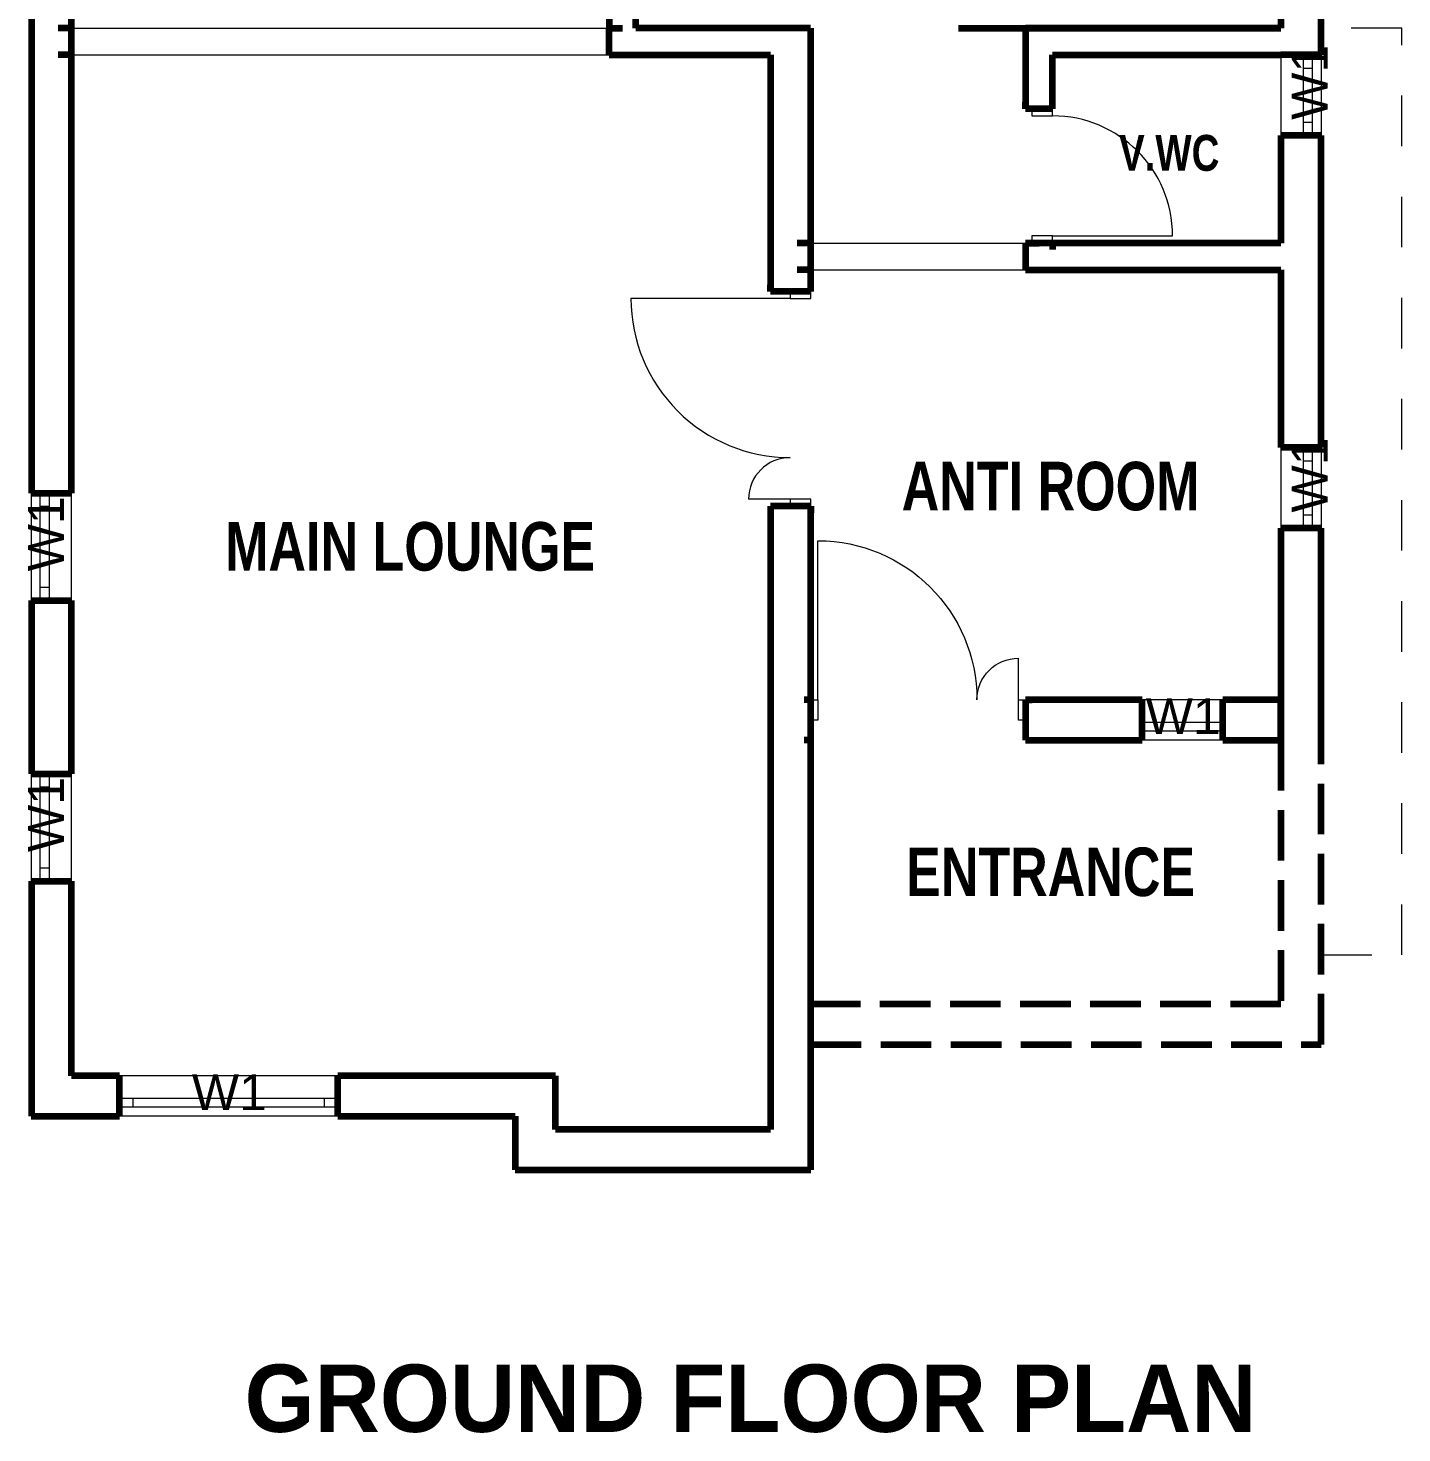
# Model space of a CAD drawing. Header units: millimetres. Extents: x 119896 to 184842, y -80649 to -62433.
# Drawn here: x 161916 to 169584, y -80649 to -72805 of the extents above; entities that cross this region are included whole.
import ezdxf
from ezdxf.enums import TextEntityAlignment as Align

# ---------------------------------------------------------------- set-up
doc = ezdxf.new("R2010")
doc.units = ezdxf.units.MM
doc.header["$MEASUREMENT"] = 0
doc.linetypes.add('Dashed', pattern=[564.444447, 282.222223, -282.222223])
doc.linetypes.add('Hidden Line', pattern=[391.222223, 282.222223, -109])
for name, color, linetype, lineweight in [('Annotation - Text_Pen_No__86_Pen_No__21', 7, 'Continuous', 35), ('ARCHICAD Doors_Pen_No__141', 7, 'Continuous', 120), ('ARCHICAD Window Markers_Pen_No__7', 7, 'Continuous', 35), ('ARCHICAD Windows_Pen_No__141', 7, 'Continuous', 120), ('Drawing & Figure_Pen_No__1', 7, 'Continuous', 13), ('Drawing & Figure_Pen_No__27', 7, 'Continuous', 100), ('Structural - Bearing_Pen_No__141', 7, 'Continuous', 120)]:
    doc.layers.add(name, color=color, linetype=linetype, lineweight=lineweight)
for name, color, linetype in [('ARCHICAD Doors', 7, 'Continuous'), ('ARCHICAD Window Markers', 7, 'Continuous'), ('ARCHICAD Windows', 7, 'Continuous'), ('Structural - Bearing', 7, 'Continuous')]:
    doc.layers.add(name, color=color, linetype=linetype)
for name, color, linetype, lineweight, true_color in [('ARCHICAD Doors_Pen_No__23', 7, 'Continuous', 20, 0xff6600), ('ARCHICAD Doors_Pen_No__3', 7, 'Continuous', 18, 0xff6600), ('ARCHICAD Windows_Pen_No__23', 7, 'Continuous', 20, 0xff6600), ('ARCHICAD Windows_Pen_No__3', 7, 'Continuous', 18, 0xff6600)]:
    doc.layers.add(name, color=color, linetype=linetype, lineweight=lineweight, true_color=true_color)
doc.styles.add('GENERATED_STYLE_1', font='arial.ttf')
doc.styles.add('GENERATED_STYLE_2', font='')
doc.styles.add('GENERATED_STYLE_3', font='')
doc.styles.get('GENERATED_STYLE_2').set_extended_font_data('Impact', bold=True)
doc.styles.get('GENERATED_STYLE_3').set_extended_font_data('Algerian', bold=True)

# ---------------------------------------------------------------- blocks, each defined once
blk = doc.blocks.new('Window 24')
at = {"layer": 'ARCHICAD Windows_Pen_No__141', "color": 7, "linetype": 'Continuous', "lineweight": 120}
for p, q in [((-450, 50), (-450, 0)), ((-450, 0), (-450, -50)), ((-450, 0), (-450, -50)), ((450, 50), (450, 0)), ((450, 0), (450, -50)), ((450, 0), (450, -50)), ((-450, -50), (-450, -175)), ((450, -50), (450, -175))]:
    blk.add_line(p, q, dxfattribs=at)
at = {"layer": 'ARCHICAD Windows_Pen_No__23', "color": 30, "linetype": 'Continuous', "lineweight": 20, "true_color": 0xff6600}
for p, q in [((-450, 0), (-375, 0)), ((-375, 0), (-375, -50)), ((375, -50), (375, 0)), ((375, 0), (450, 0)), ((-375, -50), (-450, -50)), ((450, -50), (375, -50))]:
    blk.add_line(p, q, dxfattribs=at)
at = {"layer": 'ARCHICAD Windows_Pen_No__3', "color": 30, "linetype": 'Continuous', "lineweight": 18, "true_color": 0xff6600}
for p, q in [((-450, 50), (450, 50)), ((-375, 0), (375, 0)), ((375, -50), (-375, -50)), ((-450, -175), (450, -175))]:
    blk.add_line(p, q, dxfattribs=at)
blk = doc.blocks.new('W Marker 22')
at = {"layer": 'ARCHICAD Window Markers_Pen_No__7', "color": 7, "lineweight": 35, "style": 'GENERATED_STYLE_1'}
blk.add_attdef('AC_MarkerText_1', text='', height=200, dxfattribs=at).set_placement((-205.7, -173.4), align=Align.BOTTOM_LEFT)
blk = doc.blocks.new('Window 24_2')
at = {"layer": 'ARCHICAD Windows_Pen_No__141', "color": 7, "linetype": 'Continuous', "lineweight": 120}
for p, q in [((-225, 50), (-225, 0)), ((-225, 0), (-225, -50)), ((-225, 0), (-225, -50)), ((225, 50), (225, 0)), ((225, 0), (225, -50)), ((225, 0), (225, -50)), ((-225, -50), (-225, -175)), ((225, -50), (225, -175))]:
    blk.add_line(p, q, dxfattribs=at)
at = {"layer": 'ARCHICAD Windows_Pen_No__23', "color": 30, "linetype": 'Continuous', "lineweight": 20, "true_color": 0xff6600}
for p, q in [((-225, 0), (-150, 0)), ((-150, 0), (-150, -50)), ((150, -50), (150, 0)), ((150, 0), (225, 0)), ((-150, -50), (-225, -50)), ((225, -50), (150, -50))]:
    blk.add_line(p, q, dxfattribs=at)
at = {"layer": 'ARCHICAD Windows_Pen_No__3', "color": 30, "linetype": 'Continuous', "lineweight": 18, "true_color": 0xff6600}
for p, q in [((-225, 50), (225, 50)), ((-150, 0), (150, 0)), ((150, -50), (-150, -50)), ((-225, -175), (225, -175))]:
    blk.add_line(p, q, dxfattribs=at)
blk = doc.blocks.new('Wall_1', base_point=(120345.7, -63130.4))
at = {"layer": 'Structural - Bearing_Pen_No__141', "color": 7, "linetype": 'Continuous', "lineweight": 120}
for p, q in [((120345.7, -65053.9), (120395.7, -65053.9)), ((120395.7, -65053.9), (120445.7, -65053.9)), ((120445.7, -65053.9), (120570.7, -65053.9)), ((120345.7, -65503.9), (120395.7, -65503.9)), ((120395.7, -65503.9), (120445.7, -65503.9)), ((120445.7, -65503.9), (120570.7, -65503.9)), ((120345.7, -66256.7), (120395.7, -66256.7)), ((120395.7, -66256.7), (120445.7, -66256.7)), ((120445.7, -66256.7), (120570.7, -66256.7)), ((120345.7, -66706.7), (120395.7, -66706.7)), ((120395.7, -66706.7), (120445.7, -66706.7)), ((120445.7, -66706.7), (120570.7, -66706.7)), ((120345.7, -68513), (120395.7, -68513)), ((120395.7, -68513), (120445.7, -68513)), ((120445.7, -68513), (120570.7, -68513)), ((120345.7, -69413), (120395.7, -69413)), ((120395.7, -69413), (120445.7, -69413)), ((120445.7, -69413), (120570.7, -69413)), ((120345.7, -71041), (120395.7, -71041)), ((120395.7, -71041), (120445.7, -71041)), ((120445.7, -71041), (120570.7, -71041)), ((120345.7, -71491), (120395.7, -71491)), ((120395.7, -71491), (120445.7, -71491)), ((120445.7, -71491), (120570.7, -71491))]:
    blk.add_line(p, q, dxfattribs=at)
at = {"layer": 'Structural - Bearing_Pen_No__141', "color": 7, "linetype": 'Continuous', "lineweight": 120, "flags": 128}
for points in [[(120345.7, -63130.4), (120345.7, -65053.9)], [(120570.7, -64355.4), (120570.7, -63355.4)], [(120570.7, -65053.9), (120570.7, -64505.4)], [(120345.7, -65503.9), (120345.7, -66256.7)], [(120570.7, -66256.7), (120570.7, -65503.9)], [(120345.7, -66706.7), (120345.7, -68513)], [(120570.7, -68005.4), (120570.7, -66706.7)], [(120570.7, -68513), (120570.7, -68155.4)], [(120345.7, -69413), (120345.7, -71041)], [(120570.7, -69655.4), (120570.7, -69413)], [(120570.7, -71041), (120570.7, -69805.4)], [(120345.7, -71491), (120345.7, -74199.6)], [(120570.7, -72805.4), (120570.7, -71491)], [(120570.7, -74199.6), (120570.7, -72955.4)]]:
    blk.add_lwpolyline(points, dxfattribs=at)
at = {"layer": 'ARCHICAD Window Markers', "color": 161, "lineweight": 25, "true_color": 0x40a5ff}
ref = blk.add_blockref('W Marker 22', (120570.7, -65278.9), dxfattribs=dict(at, rotation=269.9999090543183))
ref.add_attrib('AC_MarkerText_1', 'W1', dxfattribs={"layer": 'ARCHICAD Window Markers_Pen_No__7', "color": 7, "lineweight": 35, "height": 200, "rotation": 89.99991, "style": 'GENERATED_STYLE_1'}).set_placement((120587.7, -65416), align=Align.BOTTOM_LEFT)
ref = blk.add_blockref('W Marker 22', (120570.7, -66481.7), dxfattribs=dict(at, rotation=269.9999090543183))
ref.add_attrib('AC_MarkerText_1', 'W1', dxfattribs={"layer": 'ARCHICAD Window Markers_Pen_No__7', "color": 7, "lineweight": 35, "height": 200, "rotation": 89.99991, "style": 'GENERATED_STYLE_1'}).set_placement((120587.7, -66618.8), align=Align.BOTTOM_LEFT)
ref = blk.add_blockref('W Marker 22', (120570.7, -68963), dxfattribs=dict(at, rotation=269.9999090543183))
ref.add_attrib('AC_MarkerText_1', 'W1', dxfattribs={"layer": 'ARCHICAD Window Markers_Pen_No__7', "color": 7, "lineweight": 35, "height": 200, "rotation": 89.99991, "style": 'GENERATED_STYLE_1'}).set_placement((120587.7, -69100.1), align=Align.BOTTOM_LEFT)
ref = blk.add_blockref('W Marker 22', (120570.7, -71266), dxfattribs=dict(at, rotation=269.9999090543183))
ref.add_attrib('AC_MarkerText_1', 'W1', dxfattribs={"layer": 'ARCHICAD Window Markers_Pen_No__7', "color": 7, "lineweight": 35, "height": 200, "rotation": 89.99991, "style": 'GENERATED_STYLE_1'}).set_placement((120587.7, -71403.1), align=Align.BOTTOM_LEFT)
at = {"layer": 'ARCHICAD Windows', "color": 21, "linetype": 'Continuous', "lineweight": 18, "true_color": 0xff9955, "xscale": -0.9999999999999999, "zscale": 1000, "rotation": 89.99990905431827}
for name, p in [('Window 24_2', (120395.7, -65278.9)), ('Window 24_2', (120395.7, -66481.7)), ('Window 24', (120395.7, -68963))]:
    blk.add_blockref(name, p, dxfattribs=at)
at = {"layer": 'ARCHICAD Windows', "color": 21, "linetype": 'Continuous', "lineweight": 18, "true_color": 0xff9955, "zscale": 1000, "rotation": 89.99990905431827}
blk.add_blockref('Window 24_2', (120395.7, -71266), dxfattribs=at)
blk = doc.blocks.new('Wall_2', base_point=(123270.7, -79180.4))
at = {"layer": 'Structural - Bearing_Pen_No__141', "color": 7, "linetype": 'Continuous', "lineweight": 120, "flags": 128}
for points in [[(124470.7, -78955.4), (123270.7, -78955.4)], [(123045.7, -79180.4), (124695.7, -79180.4)]]:
    blk.add_lwpolyline(points, dxfattribs=at)
blk = doc.blocks.new('Double Door Asymmetric 24')
at = {"layer": 'ARCHICAD Doors_Pen_No__141', "color": 7, "linetype": 'Continuous', "lineweight": 120}
for p, q in [((-600, 110), (-637, 110)), ((-600, 110), (-637, 110)), ((-600, 0), (-600, 110)), ((-600, 0), (-600, 110)), ((600, 0), (600, 110)), ((600, 0), (600, 110)), ((600, 110), (637, 110)), ((600, 110), (637, 110)), ((-600, -115), (-600, 0)), ((-600, -115), (-600, 0)), ((600, -115), (600, 0)), ((600, -115), (600, 0)), ((-600, -115), (-637, -115)), ((-600, -115), (-637, -115)), ((600, -115), (637, -115)), ((600, -115), (637, -115))]:
    blk.add_line(p, q, dxfattribs=at)
at = {"layer": 'ARCHICAD Doors_Pen_No__23', "color": 30, "linetype": 'Continuous', "lineweight": 20, "true_color": 0xff6600}
for p, q in [((-560, 0), (-600, 0)), ((-600, 0), (-600, -115)), ((-560, -115), (-560, 0)), ((600, 0), (560, 0)), ((560, 0), (560, -115)), ((600, -115), (600, 0)), ((-600, -115), (-560, -115)), ((560, -115), (600, -115))]:
    blk.add_line(p, q, dxfattribs=at)
at = {"layer": 'ARCHICAD Doors_Pen_No__3', "color": 30, "linetype": 'Continuous', "lineweight": 18, "true_color": 0xff6600}
for p, q in [((560, 0), (560, 888)), ((-560, 0), (-560, 232))]:
    blk.add_line(p, q, dxfattribs=at)
for centre, radius, start, end in [((560, 0), 888, 90, 180), ((-560, 0), 232, 0, 90)]:
    blk.add_arc(centre, radius, start, end, dxfattribs=at)
blk = doc.blocks.new('Wall_3', base_point=(124695.7, -79180.4))
at = {"layer": 'Structural - Bearing_Pen_No__141', "color": 7, "linetype": 'Continuous', "lineweight": 120}
for p, q in [((124470.7, -74275.4), (124470.7, -74238.4)), ((124580.7, -74275.4), (124470.7, -74275.4)), ((124695.7, -74275.4), (124580.7, -74275.4)), ((124695.7, -74275.4), (124695.7, -74238.4)), ((124470.7, -75475.4), (124470.7, -75512.4)), ((124580.7, -75475.4), (124470.7, -75475.4)), ((124695.7, -75475.4), (124580.7, -75475.4)), ((124695.7, -75475.4), (124695.7, -75512.4))]:
    blk.add_line(p, q, dxfattribs=at)
at = {"layer": 'Structural - Bearing_Pen_No__141', "color": 7, "linetype": 'Continuous', "lineweight": 120, "flags": 128}
for points in [[(124695.7, -74005.4), (124695.7, -72805.4)], [(124470.7, -72955.4), (124470.7, -74275.4)], [(124695.7, -74275.4), (124695.7, -74155.4)], [(124470.7, -75475.4), (124470.7, -78955.4)], [(124695.7, -76555.4), (124695.7, -75475.4)], [(124695.7, -79180.4), (124695.7, -76780.4)]]:
    blk.add_lwpolyline(points, dxfattribs=at)
at = {"layer": 'ARCHICAD Doors', "color": 21, "linetype": 'Continuous', "lineweight": 18, "true_color": 0xff9955, "zscale": 1000, "rotation": 90.00023578510037}
blk.add_blockref('Double Door Asymmetric 24', (124580.7, -74875.4), dxfattribs=at)
blk = doc.blocks.new('Double Door Asymmetric 24_2')
at = {"layer": 'ARCHICAD Doors_Pen_No__141', "color": 7, "linetype": 'Continuous', "lineweight": 120}
for p, q in [((-600, 0), (-637, 0)), ((-600, 0), (-637, 0)), ((-600, 0), (-600, -115)), ((-600, 0), (-600, -115)), ((600, 0), (600, -115)), ((600, 0), (600, -115)), ((600, 0), (637, 0)), ((600, 0), (637, 0)), ((-600, -115), (-600, -225)), ((-600, -115), (-600, -225)), ((600, -115), (600, -225)), ((600, -115), (600, -225)), ((-600, -225), (-637, -225)), ((-600, -225), (-637, -225)), ((600, -225), (637, -225)), ((600, -225), (637, -225))]:
    blk.add_line(p, q, dxfattribs=at)
at = {"layer": 'ARCHICAD Doors_Pen_No__23', "color": 30, "linetype": 'Continuous', "lineweight": 20, "true_color": 0xff6600}
for p, q in [((-560, 0), (-600, 0)), ((-600, 0), (-600, -115)), ((-560, -115), (-560, 0)), ((600, 0), (560, 0)), ((560, 0), (560, -115)), ((600, -115), (600, 0)), ((-600, -115), (-560, -115)), ((560, -115), (600, -115))]:
    blk.add_line(p, q, dxfattribs=at)
at = {"layer": 'ARCHICAD Doors_Pen_No__3', "color": 30, "linetype": 'Continuous', "lineweight": 18, "true_color": 0xff6600}
for p, q in [((560, 0), (560, 888)), ((-560, 0), (-560, 232))]:
    blk.add_line(p, q, dxfattribs=at)
for centre, radius, start, end in [((560, 0), 888, 90, 180), ((-560, 0), 232, 0, 90)]:
    blk.add_arc(centre, radius, start, end, dxfattribs=at)
blk = doc.blocks.new('Wall_4', base_point=(127320.7, -76555.4))
at = {"layer": 'Structural - Bearing_Pen_No__141', "color": 7, "linetype": 'Continuous', "lineweight": 120}
for p, q in [((124695.7, -76555.4), (124658.7, -76555.4)), ((124695.7, -76555.4), (124695.7, -76670.4)), ((125895.7, -76555.4), (125932.7, -76555.4)), ((125895.7, -76555.4), (125895.7, -76670.4)), ((126546.8, -76680.4), (126546.8, -76555.4)), ((126996.8, -76680.4), (126996.8, -76555.4)), ((124695.7, -76670.4), (124695.7, -76780.4)), ((125895.7, -76670.4), (125895.7, -76780.4)), ((126546.8, -76730.4), (126546.8, -76680.4)), ((126996.8, -76730.4), (126996.8, -76680.4)), ((124695.7, -76780.4), (124658.7, -76780.4)), ((125895.7, -76780.4), (125932.7, -76780.4)), ((126546.8, -76780.4), (126546.8, -76730.4)), ((126996.8, -76780.4), (126996.8, -76730.4))]:
    blk.add_line(p, q, dxfattribs=at)
at = {"layer": 'Structural - Bearing_Pen_No__141', "color": 7, "linetype": 'Continuous', "lineweight": 120, "flags": 128}
for points in [[(126546.8, -76555.4), (125895.7, -76555.4)], [(127320.7, -76555.4), (126996.8, -76555.4)], [(127320.7, -76780.4), (127320.7, -76555.4)], [(125895.7, -76780.4), (126546.8, -76780.4)], [(126996.8, -76780.4), (127320.7, -76780.4)]]:
    blk.add_lwpolyline(points, dxfattribs=at)
at = {"layer": 'ARCHICAD Doors', "color": 21, "linetype": 'Continuous', "lineweight": 18, "true_color": 0xff9955, "xscale": -1, "zscale": 1000}
blk.add_blockref('Double Door Asymmetric 24_2', (125295.7, -76555.4), dxfattribs=at)
at = {"layer": 'ARCHICAD Window Markers', "color": 161, "lineweight": 25, "true_color": 0x40a5ff}
ref = blk.add_blockref('W Marker 22', (126771.8, -76780.4), dxfattribs=dict(at, rotation=180))
ref.add_attrib('AC_MarkerText_1', 'W1', dxfattribs={"layer": 'ARCHICAD Window Markers_Pen_No__7', "color": 7, "lineweight": 35, "height": 200, "rotation": 360, "style": 'GENERATED_STYLE_1'}).set_placement((126566.1, -76807), align=Align.BOTTOM_LEFT)
at = {"layer": 'ARCHICAD Windows', "color": 21, "linetype": 'Continuous', "lineweight": 18, "true_color": 0xff9955, "zscale": 1000, "rotation": 180}
blk.add_blockref('Window 24_2', (126771.8, -76730.4), dxfattribs=at)
blk = doc.blocks.new('Wall_5', base_point=(127545.7, -76780.4))
at = {"layer": 'Structural - Bearing_Pen_No__141', "color": 7, "linetype": 'Continuous', "lineweight": 120}
for p, q in [((127445.7, -64294.2), (127320.7, -64294.2)), ((127495.7, -64294.2), (127445.7, -64294.2)), ((127545.7, -64294.2), (127495.7, -64294.2)), ((127445.7, -64744.2), (127320.7, -64744.2)), ((127495.7, -64744.2), (127445.7, -64744.2)), ((127545.7, -64744.2), (127495.7, -64744.2)), ((127445.7, -65149.6), (127320.7, -65149.6)), ((127495.7, -65149.6), (127445.7, -65149.6)), ((127545.7, -65149.6), (127495.7, -65149.6)), ((127445.7, -65599.6), (127320.7, -65599.6)), ((127495.7, -65599.6), (127445.7, -65599.6)), ((127545.7, -65599.6), (127495.7, -65599.6)), ((127445.7, -67156.5), (127320.7, -67156.5)), ((127495.7, -67156.5), (127445.7, -67156.5)), ((127545.7, -67156.5), (127495.7, -67156.5)), ((127445.7, -67606.5), (127320.7, -67606.5)), ((127495.7, -67606.5), (127445.7, -67606.5)), ((127545.7, -67606.5), (127495.7, -67606.5)), ((127445.7, -68669.9), (127320.7, -68669.9)), ((127495.7, -68669.9), (127445.7, -68669.9)), ((127545.7, -68669.9), (127495.7, -68669.9)), ((127445.7, -69119.9), (127320.7, -69119.9)), ((127495.7, -69119.9), (127445.7, -69119.9)), ((127545.7, -69119.9), (127495.7, -69119.9)), ((127445.7, -70928.2), (127320.7, -70928.2)), ((127495.7, -70928.2), (127445.7, -70928.2)), ((127545.7, -70928.2), (127495.7, -70928.2)), ((127445.7, -71828.2), (127320.7, -71828.2)), ((127495.7, -71828.2), (127445.7, -71828.2)), ((127545.7, -71828.2), (127495.7, -71828.2)), ((127445.7, -72955.4), (127320.7, -72955.4)), ((127495.7, -72955.4), (127445.7, -72955.4)), ((127545.7, -72955.4), (127495.7, -72955.4)), ((127445.7, -73405.4), (127320.7, -73405.4)), ((127495.7, -73405.4), (127445.7, -73405.4)), ((127545.7, -73405.4), (127495.7, -73405.4)), ((127445.7, -75148), (127320.7, -75148)), ((127495.7, -75148), (127445.7, -75148)), ((127545.7, -75148), (127495.7, -75148)), ((127445.7, -75598), (127320.7, -75598)), ((127495.7, -75598), (127445.7, -75598)), ((127545.7, -75598), (127495.7, -75598))]:
    blk.add_line(p, q, dxfattribs=at)
at = {"layer": 'Structural - Bearing_Pen_No__141', "color": 7, "linetype": 'Continuous', "lineweight": 120, "flags": 128}
for points in [[(127545.7, -64294.2), (127545.7, -63130.4)], [(127320.7, -63355.4), (127320.7, -64294.2)], [(127320.7, -64744.2), (127320.7, -65149.6)], [(127545.7, -65149.6), (127545.7, -64744.2)], [(127320.7, -65599.6), (127320.7, -66355.4)], [(127545.7, -67156.5), (127545.7, -65599.6)], [(127320.7, -66505.4), (127320.7, -67156.5)], [(127320.7, -67606.5), (127320.7, -68005.4)], [(127545.7, -68669.9), (127545.7, -67606.5)], [(127320.7, -68155.4), (127320.7, -68669.9)], [(127320.7, -69119.9), (127320.7, -69655.4)], [(127545.7, -70928.2), (127545.7, -69119.9)], [(127320.7, -69805.4), (127320.7, -70928.2)], [(127320.7, -71828.2), (127320.7, -72805.4)], [(127545.7, -72955.4), (127545.7, -71828.2)], [(127320.7, -73405.4), (127320.7, -74005.4)], [(127545.7, -75148), (127545.7, -73405.4)], [(127320.7, -74155.4), (127320.7, -75148)], [(127320.7, -75598), (127320.7, -76780.4)], [(127545.7, -76780.4), (127545.7, -75598)]]:
    blk.add_lwpolyline(points, dxfattribs=at)
at = {"layer": 'ARCHICAD Window Markers', "color": 161, "lineweight": 25, "true_color": 0x40a5ff}
ref = blk.add_blockref('W Marker 22', (127320.7, -64519.2), dxfattribs=dict(at, rotation=90))
ref.add_attrib('AC_MarkerText_1', 'W1', dxfattribs={"layer": 'ARCHICAD Window Markers_Pen_No__7', "color": 7, "lineweight": 35, "height": 200, "rotation": 90, "style": 'GENERATED_STYLE_1'}).set_placement((127640.8, -64656.3), align=Align.BOTTOM_LEFT)
ref = blk.add_blockref('W Marker 22', (127320.7, -65374.6), dxfattribs=dict(at, rotation=90))
ref.add_attrib('AC_MarkerText_1', 'W1', dxfattribs={"layer": 'ARCHICAD Window Markers_Pen_No__7', "color": 7, "lineweight": 35, "height": 200, "rotation": 90, "style": 'GENERATED_STYLE_1'}).set_placement((127640.8, -65511.7), align=Align.BOTTOM_LEFT)
ref = blk.add_blockref('W Marker 22', (127320.7, -67381.5), dxfattribs=dict(at, rotation=90))
ref.add_attrib('AC_MarkerText_1', 'W1', dxfattribs={"layer": 'ARCHICAD Window Markers_Pen_No__7', "color": 7, "lineweight": 35, "height": 200, "rotation": 90, "style": 'GENERATED_STYLE_1'}).set_placement((127640.8, -67518.6), align=Align.BOTTOM_LEFT)
ref = blk.add_blockref('W Marker 22', (127320.7, -68894.9), dxfattribs=dict(at, rotation=90))
ref.add_attrib('AC_MarkerText_1', 'W1', dxfattribs={"layer": 'ARCHICAD Window Markers_Pen_No__7', "color": 7, "lineweight": 35, "height": 200, "rotation": 90, "style": 'GENERATED_STYLE_1'}).set_placement((127640.8, -69032), align=Align.BOTTOM_LEFT)
ref = blk.add_blockref('W Marker 22', (127320.7, -71378.2), dxfattribs=dict(at, rotation=90))
ref.add_attrib('AC_MarkerText_1', 'W1', dxfattribs={"layer": 'ARCHICAD Window Markers_Pen_No__7', "color": 7, "lineweight": 35, "height": 200, "rotation": 90, "style": 'GENERATED_STYLE_1'}).set_placement((127640.8, -71515.4), align=Align.BOTTOM_LEFT)
ref = blk.add_blockref('W Marker 22', (127320.7, -73180.4), dxfattribs=dict(at, rotation=90))
ref.add_attrib('AC_MarkerText_1', 'W1', dxfattribs={"layer": 'ARCHICAD Window Markers_Pen_No__7', "color": 7, "lineweight": 35, "height": 200, "rotation": 90, "style": 'GENERATED_STYLE_1'}).set_placement((127640.8, -73317.6), align=Align.BOTTOM_LEFT)
ref = blk.add_blockref('W Marker 22', (127320.7, -75373), dxfattribs=dict(at, rotation=90))
ref.add_attrib('AC_MarkerText_1', 'W1', dxfattribs={"layer": 'ARCHICAD Window Markers_Pen_No__7', "color": 7, "lineweight": 35, "height": 200, "rotation": 90, "style": 'GENERATED_STYLE_1'}).set_placement((127640.8, -75510.1), align=Align.BOTTOM_LEFT)
at = {"layer": 'ARCHICAD Windows', "color": 21, "linetype": 'Continuous', "lineweight": 18, "true_color": 0xff9955, "zscale": 1000, "rotation": 270}
for name, p in [('Window 24_2', (127495.7, -64519.2)), ('Window 24_2', (127495.7, -65374.6)), ('Window 24_2', (127495.7, -67381.5)), ('Window 24_2', (127495.7, -68894.9)), ('Window 24', (127495.7, -71378.2)), ('Window 24_2', (127495.7, -73180.4)), ('Window 24_2', (127495.7, -75373))]:
    blk.add_blockref(name, p, dxfattribs=at)
blk = doc.blocks.new('Rectangular Window Opening 24_4')
at = {"layer": 'ARCHICAD Windows_Pen_No__141', "color": 7, "linetype": 'Continuous', "lineweight": 120}
for p, q in [((-1500, 150), (-1575, 150)), ((-1500, 150), (-1575, 150)), ((-1500, 0), (-1500, 150)), ((-1500, 0), (-1500, 150)), ((1500, 0), (1500, 150)), ((1500, 0), (1500, 150)), ((1500, 150), (1575, 150)), ((1500, 150), (1575, 150)), ((-1500, 0), (-1575, 0)), ((-1500, 0), (-1575, 0)), ((1500, 0), (1575, 0)), ((1500, 0), (1575, 0))]:
    blk.add_line(p, q, dxfattribs=at)
at = {"layer": 'ARCHICAD Windows_Pen_No__3', "color": 30, "linetype": 'Continuous', "lineweight": 18, "true_color": 0xff6600}
for p, q in [((-1500, 150), (1500, 150)), ((-1500, 0), (1500, 0))]:
    blk.add_line(p, q, dxfattribs=at)
blk = doc.blocks.new('Wall_15', base_point=(124695.7, -72805.4))
at = {"layer": 'Structural - Bearing_Pen_No__141', "color": 7, "linetype": 'Continuous', "lineweight": 120}
for p, q in [((120570.7, -72805.4), (120495.7, -72805.4)), ((120570.7, -72955.4), (120570.7, -72805.4)), ((123570.7, -72805.4), (123645.7, -72805.4)), ((123570.7, -72955.4), (123570.7, -72805.4)), ((120570.7, -72955.4), (120495.7, -72955.4)), ((123570.7, -72955.4), (123645.7, -72955.4))]:
    blk.add_line(p, q, dxfattribs=at)
at = {"layer": 'Structural - Bearing_Pen_No__141', "color": 7, "linetype": 'Continuous', "lineweight": 120, "flags": 128}
for points in [[(124695.7, -72805.4), (123720.7, -72805.4)], [(123570.7, -72955.4), (124470.7, -72955.4)]]:
    blk.add_lwpolyline(points, dxfattribs=at)
at = {"layer": 'ARCHICAD Windows', "color": 21, "linetype": 'Dashed', "lineweight": 18, "true_color": 0xff9955, "zscale": 1000}
blk.add_blockref('Rectangular Window Opening 24_4', (122070.7, -72955.4), dxfattribs=at)
blk = doc.blocks.new('Door 24')
at = {"layer": 'ARCHICAD Doors_Pen_No__141', "color": 7, "linetype": 'Continuous', "lineweight": 120}
for p, q in [((-450, 0), (-487, 0)), ((-450, 0), (-487, 0)), ((-450, 0), (-450, -115)), ((-450, 0), (-450, -115)), ((450, 0), (450, -115)), ((450, 0), (450, -115)), ((450, 0), (487, 0)), ((450, 0), (487, 0)), ((-450, -150), (-487, -150)), ((-450, -150), (-487, -150)), ((-450, -115), (-450, -150)), ((-450, -115), (-450, -150)), ((450, -115), (450, -150)), ((450, -115), (450, -150)), ((450, -150), (487, -150)), ((450, -150), (487, -150))]:
    blk.add_line(p, q, dxfattribs=at)
at = {"layer": 'ARCHICAD Doors_Pen_No__23', "color": 30, "linetype": 'Continuous', "lineweight": 20, "true_color": 0xff6600}
for p, q in [((-410, 0), (-450, 0)), ((-450, 0), (-450, -115)), ((-410, -115), (-410, 0)), ((450, 0), (410, 0)), ((410, 0), (410, -115)), ((450, -115), (450, 0)), ((-450, -115), (-410, -115)), ((410, -115), (450, -115))]:
    blk.add_line(p, q, dxfattribs=at)
at = {"layer": 'ARCHICAD Doors_Pen_No__3', "color": 30, "linetype": 'Continuous', "lineweight": 18, "true_color": 0xff6600}
blk.add_line((410, 0), (410, 820), dxfattribs=at)
blk.add_arc((410, 0), 820, 90, 180, dxfattribs=at)
blk = doc.blocks.new('Wall_16', base_point=(123720.7, -72805.4))
at = {"layer": 'Structural - Bearing_Pen_No__141', "color": 7, "linetype": 'Continuous', "lineweight": 120}
for p, q in [((123570.7, -69805.4), (123570.7, -69768.4)), ((123570.7, -69805.4), (123685.7, -69805.4)), ((123685.7, -69805.4), (123720.7, -69805.4)), ((123720.7, -69805.4), (123720.7, -69768.4)), ((123570.7, -70705.4), (123570.7, -70742.4)), ((123570.7, -70705.4), (123685.7, -70705.4)), ((123685.7, -70705.4), (123720.7, -70705.4)), ((123720.7, -70705.4), (123720.7, -70742.4))]:
    blk.add_line(p, q, dxfattribs=at)
at = {"layer": 'Structural - Bearing_Pen_No__141', "color": 7, "linetype": 'Continuous', "lineweight": 120, "flags": 128}
for points in [[(123570.7, -70705.4), (123570.7, -72805.4)], [(123720.7, -72805.4), (123720.7, -70705.4)]]:
    blk.add_lwpolyline(points, dxfattribs=at)
at = {"layer": 'ARCHICAD Doors', "color": 21, "linetype": 'Continuous', "lineweight": 18, "true_color": 0xff9955, "zscale": 1000, "rotation": 90}
blk.add_blockref('Door 24', (123570.7, -70255.4), dxfattribs=at)
blk = doc.blocks.new('Door 24_2')
at = {"layer": 'ARCHICAD Doors_Pen_No__141', "color": 7, "linetype": 'Continuous', "lineweight": 120}
for p, q in [((-375, 0), (-412, 0)), ((-375, 0), (-412, 0)), ((-375, 0), (-375, -115)), ((-375, 0), (-375, -115)), ((375, 0), (375, -115)), ((375, 0), (375, -115)), ((375, 0), (412, 0)), ((375, 0), (412, 0)), ((-375, -150), (-412, -150)), ((-375, -150), (-412, -150)), ((-375, -115), (-375, -150)), ((-375, -115), (-375, -150)), ((375, -115), (375, -150)), ((375, -115), (375, -150)), ((375, -150), (412, -150)), ((375, -150), (412, -150))]:
    blk.add_line(p, q, dxfattribs=at)
at = {"layer": 'ARCHICAD Doors_Pen_No__23', "color": 30, "linetype": 'Continuous', "lineweight": 20, "true_color": 0xff6600}
for p, q in [((-335, 0), (-375, 0)), ((-375, 0), (-375, -115)), ((-335, -115), (-335, 0)), ((375, 0), (335, 0)), ((335, 0), (335, -115)), ((375, -115), (375, 0)), ((-375, -115), (-335, -115)), ((335, -115), (375, -115))]:
    blk.add_line(p, q, dxfattribs=at)
at = {"layer": 'ARCHICAD Doors_Pen_No__3', "color": 30, "linetype": 'Continuous', "lineweight": 18, "true_color": 0xff6600}
blk.add_line((335, 0), (335, 670), dxfattribs=at)
blk.add_arc((335, 0), 670, 90, 180, dxfattribs=at)
blk = doc.blocks.new('Wall_17', base_point=(125895.7, -72805.4))
at = {"layer": 'Structural - Bearing_Pen_No__141', "color": 7, "linetype": 'Continuous', "lineweight": 120}
for p, q in [((125895.7, -73255.4), (125895.7, -73218.4)), ((125930.7, -73255.4), (125895.7, -73255.4)), ((126045.7, -73255.4), (125930.7, -73255.4)), ((126045.7, -73255.4), (126045.7, -73218.4)), ((125895.7, -74005.4), (125895.7, -74042.4)), ((125930.7, -74005.4), (125895.7, -74005.4)), ((126045.7, -74005.4), (125930.7, -74005.4)), ((126045.7, -74005.4), (126045.7, -74042.4))]:
    blk.add_line(p, q, dxfattribs=at)
at = {"layer": 'Structural - Bearing_Pen_No__141', "color": 7, "linetype": 'Continuous', "lineweight": 120, "flags": 128}
for points in [[(125895.7, -72805.4), (125895.7, -73255.4)], [(126045.7, -72805.4), (125895.7, -72805.4)], [(126045.7, -73255.4), (126045.7, -72955.4)]]:
    blk.add_lwpolyline(points, dxfattribs=at)
at = {"layer": 'ARCHICAD Doors', "color": 21, "linetype": 'Continuous', "lineweight": 18, "true_color": 0xff9955, "zscale": 1000, "rotation": 270}
blk.add_blockref('Door 24_2', (126045.7, -73630.4), dxfattribs=at)
blk = doc.blocks.new('Rectangular Window Opening 24_5')
at = {"layer": 'ARCHICAD Windows_Pen_No__141', "color": 7, "linetype": 'Continuous', "lineweight": 120}
for p, q in [((-600, 150), (-675, 150)), ((-600, 150), (-675, 150)), ((-600, 0), (-600, 150)), ((-600, 0), (-600, 150)), ((600, 0), (600, 150)), ((600, 0), (600, 150)), ((600, 150), (675, 150)), ((600, 150), (675, 150)), ((-600, 0), (-675, 0)), ((-600, 0), (-675, 0)), ((600, 0), (675, 0)), ((600, 0), (675, 0))]:
    blk.add_line(p, q, dxfattribs=at)
at = {"layer": 'ARCHICAD Windows_Pen_No__3', "color": 30, "linetype": 'Continuous', "lineweight": 18, "true_color": 0xff6600}
for p, q in [((-600, 150), (600, 150)), ((-600, 0), (600, 0))]:
    blk.add_line(p, q, dxfattribs=at)
blk = doc.blocks.new('Wall_18', base_point=(124695.7, -74155.4))
at = {"layer": 'Structural - Bearing_Pen_No__141', "color": 7, "linetype": 'Continuous', "lineweight": 120}
for p, q in [((124695.7, -74005.4), (124620.7, -74005.4)), ((124695.7, -74005.4), (124695.7, -74155.4)), ((125895.7, -74005.4), (125895.7, -74155.4)), ((125895.7, -74005.4), (125970.7, -74005.4)), ((124695.7, -74155.4), (124620.7, -74155.4)), ((125895.7, -74155.4), (125970.7, -74155.4))]:
    blk.add_line(p, q, dxfattribs=at)
at = {"layer": 'Structural - Bearing_Pen_No__141', "color": 7, "linetype": 'Continuous', "lineweight": 120, "flags": 128}
for points in [[(127320.7, -74005.4), (126045.7, -74005.4)], [(125895.7, -74155.4), (127320.7, -74155.4)]]:
    blk.add_lwpolyline(points, dxfattribs=at)
at = {"layer": 'ARCHICAD Windows', "color": 21, "linetype": 'Dashed', "lineweight": 18, "true_color": 0xff9955, "xscale": -1, "zscale": 1000, "rotation": 180}
blk.add_blockref('Rectangular Window Opening 24_5', (125295.7, -74005.4), dxfattribs=at)
blk = doc.blocks.new('Wall_19', base_point=(125895.7, -72955.4))
at = {"layer": 'Structural - Bearing_Pen_No__141', "color": 7, "linetype": 'Continuous', "lineweight": 120, "flags": 128}
for points in [[(127320.7, -72805.4), (126045.7, -72805.4)], [(126045.7, -72955.4), (127320.7, -72955.4)]]:
    blk.add_lwpolyline(points, dxfattribs=at)
blk = doc.blocks.new('Wall_20', base_point=(127545.7, -76780.4))
at = {"layer": 'Structural - Bearing_Pen_No__141', "color": 7, "linetype": 'Hidden Line', "lineweight": 120, "flags": 128}
for points in [[(127320.7, -76780.4), (127320.7, -78255.4)], [(127545.7, -78480.4), (127545.7, -76780.4)]]:
    blk.add_lwpolyline(points, dxfattribs=at)
blk = doc.blocks.new('Wall_21', base_point=(127545.7, -78480.4))
at = {"layer": 'Structural - Bearing_Pen_No__141', "color": 7, "linetype": 'Hidden Line', "lineweight": 120, "flags": 128}
for points in [[(127320.7, -78255.4), (124695.7, -78255.4)], [(124695.7, -78255.4), (124695.7, -78480.4)], [(124695.7, -78480.4), (127545.7, -78480.4)]]:
    blk.add_lwpolyline(points, dxfattribs=at)
blk = doc.blocks.new('Wall_22', base_point=(123270.7, -79180.4))
at = {"layer": 'Structural - Bearing_Pen_No__141', "color": 7, "linetype": 'Continuous', "lineweight": 120, "flags": 128}
for points in [[(123270.7, -78955.4), (123270.7, -78655.4)], [(123045.7, -78880.4), (123045.7, -79180.4)]]:
    blk.add_lwpolyline(points, dxfattribs=at)
blk = doc.blocks.new('Window 24_4')
at = {"layer": 'ARCHICAD Windows_Pen_No__141', "color": 7, "linetype": 'Continuous', "lineweight": 120}
for p, q in [((-609.6, 50), (-609.6, 0)), ((-609.6, 0), (-609.6, -50)), ((-609.6, 0), (-609.6, -50)), ((609.6, 50), (609.6, 0)), ((609.6, 0), (609.6, -50)), ((609.6, 0), (609.6, -50)), ((-609.6, -50), (-609.6, -175)), ((609.6, -50), (609.6, -175))]:
    blk.add_line(p, q, dxfattribs=at)
at = {"layer": 'ARCHICAD Windows_Pen_No__23', "color": 30, "linetype": 'Continuous', "lineweight": 20, "true_color": 0xff6600}
for p, q in [((-609.6, 0), (-534.6, 0)), ((-534.6, 0), (-534.6, -50)), ((534.6, -50), (534.6, 0)), ((534.6, 0), (609.6, 0)), ((-534.6, -50), (-609.6, -50)), ((609.6, -50), (534.6, -50))]:
    blk.add_line(p, q, dxfattribs=at)
at = {"layer": 'ARCHICAD Windows_Pen_No__3', "color": 30, "linetype": 'Continuous', "lineweight": 18, "true_color": 0xff6600}
for p, q in [((-609.6, 50), (609.6, 50)), ((-534.6, 0), (534.6, 0)), ((534.6, -50), (-534.6, -50)), ((-609.6, -175), (609.6, -175))]:
    blk.add_line(p, q, dxfattribs=at)
blk = doc.blocks.new('Wall_23', base_point=(120345.7, -78880.4))
at = {"layer": 'Structural - Bearing_Pen_No__141', "color": 7, "linetype": 'Continuous', "lineweight": 120}
for p, q in [((120838, -78780.4), (120838, -78655.4)), ((122057.1, -78780.4), (122057.1, -78655.4)), ((120838, -78830.4), (120838, -78780.4)), ((122057.1, -78830.4), (122057.1, -78780.4)), ((120838, -78880.4), (120838, -78830.4)), ((122057.1, -78880.4), (122057.1, -78830.4))]:
    blk.add_line(p, q, dxfattribs=at)
at = {"layer": 'Structural - Bearing_Pen_No__141', "color": 7, "linetype": 'Continuous', "lineweight": 120, "flags": 128}
for points in [[(120838, -78655.4), (120570.7, -78655.4)], [(123270.7, -78655.4), (122057.1, -78655.4)], [(120345.7, -78880.4), (120838, -78880.4)], [(122057.1, -78880.4), (123045.7, -78880.4)]]:
    blk.add_lwpolyline(points, dxfattribs=at)
at = {"layer": 'ARCHICAD Window Markers', "color": 161, "lineweight": 25, "true_color": 0x40a5ff}
ref = blk.add_blockref('W Marker 22', (121447.5, -78655.4), dxfattribs=at)
ref.add_attrib('AC_MarkerText_1', 'W1', dxfattribs={"layer": 'ARCHICAD Window Markers_Pen_No__7', "color": 7, "lineweight": 35, "height": 200, "style": 'GENERATED_STYLE_1'}).set_placement((121241.8, -78907), align=Align.BOTTOM_LEFT)
at = {"layer": 'ARCHICAD Windows', "color": 21, "linetype": 'Continuous', "lineweight": 18, "true_color": 0xff9955, "zscale": 1000, "rotation": 180}
blk.add_blockref('Window 24_4', (121447.5, -78830.4), dxfattribs=at)
blk = doc.blocks.new('Window 24_5')
at = {"layer": 'ARCHICAD Windows_Pen_No__141', "color": 7, "linetype": 'Continuous', "lineweight": 120}
for p, q in [((-300, 50), (-300, 0)), ((-300, 0), (-300, -50)), ((-300, 0), (-300, -50)), ((300, 50), (300, 0)), ((300, 0), (300, -50)), ((300, 0), (300, -50)), ((-300, -50), (-300, -175)), ((300, -50), (300, -175))]:
    blk.add_line(p, q, dxfattribs=at)
at = {"layer": 'ARCHICAD Windows_Pen_No__23', "color": 30, "linetype": 'Continuous', "lineweight": 20, "true_color": 0xff6600}
for p, q in [((-300, 0), (-225, 0)), ((-225, 0), (-225, -50)), ((225, -50), (225, 0)), ((225, 0), (300, 0)), ((-225, -50), (-300, -50)), ((300, -50), (225, -50))]:
    blk.add_line(p, q, dxfattribs=at)
at = {"layer": 'ARCHICAD Windows_Pen_No__3', "color": 30, "linetype": 'Continuous', "lineweight": 18, "true_color": 0xff6600}
for p, q in [((-300, 50), (300, 50)), ((-225, 0), (225, 0)), ((225, -50), (-225, -50)), ((-300, -175), (300, -175))]:
    blk.add_line(p, q, dxfattribs=at)
blk = doc.blocks.new('Wall_24', base_point=(120345.7, -74199.6))
at = {"layer": 'Structural - Bearing_Pen_No__141', "color": 7, "linetype": 'Continuous', "lineweight": 120}
for p, q in [((120345.7, -75401.4), (120395.7, -75401.4)), ((120395.7, -75401.4), (120445.7, -75401.4)), ((120445.7, -75401.4), (120570.7, -75401.4)), ((120345.7, -76001.4), (120395.7, -76001.4)), ((120395.7, -76001.4), (120445.7, -76001.4)), ((120445.7, -76001.4), (120570.7, -76001.4)), ((120345.7, -76968.7), (120395.7, -76968.7)), ((120395.7, -76968.7), (120445.7, -76968.7)), ((120445.7, -76968.7), (120570.7, -76968.7)), ((120345.7, -77568.7), (120395.7, -77568.7)), ((120395.7, -77568.7), (120445.7, -77568.7)), ((120445.7, -77568.7), (120570.7, -77568.7))]:
    blk.add_line(p, q, dxfattribs=at)
at = {"layer": 'Structural - Bearing_Pen_No__141', "color": 7, "linetype": 'Continuous', "lineweight": 120, "flags": 128}
for points in [[(120345.7, -74199.6), (120345.7, -75401.4)], [(120570.7, -75401.4), (120570.7, -74199.6)], [(120345.7, -76001.4), (120345.7, -76968.7)], [(120570.7, -76968.7), (120570.7, -76001.4)], [(120345.7, -77568.7), (120345.7, -78880.4)], [(120570.7, -78655.4), (120570.7, -77568.7)]]:
    blk.add_lwpolyline(points, dxfattribs=at)
at = {"layer": 'ARCHICAD Window Markers', "color": 161, "lineweight": 25, "true_color": 0x40a5ff}
ref = blk.add_blockref('W Marker 22', (120570.7, -75701.4), dxfattribs=dict(at, rotation=269.9999090543183))
ref.add_attrib('AC_MarkerText_1', 'W1', dxfattribs={"layer": 'ARCHICAD Window Markers_Pen_No__7', "color": 7, "lineweight": 35, "height": 200, "rotation": 89.99991, "style": 'GENERATED_STYLE_1'}).set_placement((120587.7, -75838.5), align=Align.BOTTOM_LEFT)
ref = blk.add_blockref('W Marker 22', (120570.7, -77268.7), dxfattribs=dict(at, rotation=269.9999090543183))
ref.add_attrib('AC_MarkerText_1', 'W1', dxfattribs={"layer": 'ARCHICAD Window Markers_Pen_No__7', "color": 7, "lineweight": 35, "height": 200, "rotation": 89.99991, "style": 'GENERATED_STYLE_1'}).set_placement((120587.7, -77405.9), align=Align.BOTTOM_LEFT)
at = {"layer": 'ARCHICAD Windows', "color": 21, "linetype": 'Continuous', "lineweight": 18, "true_color": 0xff9955, "zscale": 1000, "rotation": 89.99990905431827}
for p in [(120395.7, -75701.4), (120395.7, -77268.7)]:
    blk.add_blockref('Window 24_5', p, dxfattribs=at)

msp = doc.modelspace()

# ---------------------------------------------------------------- linework, layer by layer
at = {"layer": 'Drawing & Figure_Pen_No__1', "color": 7, "linetype": 'Dashed', "lineweight": 13}
for p, q in [((169583.5, -72805.4), (169133.5, -72805.4)), ((169583.5, -77980.4), (169583.5, -72805.4)), ((169133.5, -77980.4), (169583.5, -77980.4))]:
    msp.add_line(p, q, dxfattribs=at)
at = {"layer": 'Drawing & Figure_Pen_No__27', "color": 7, "linetype": 'Continuous', "lineweight": 100}
msp.add_line((167108.5, -72805.4), (168908.5, -72805.4), dxfattribs=at)

# ---------------------------------------------------------------- block references
at = {"layer": 'Structural - Bearing', "color": 7, "lineweight": 120}
for name, p in [('Wall_1', (161933.6, -63130.4)), ('Wall_5', (169133.5, -76780.4)), ('Wall_16', (165308.5, -72805.4)), ('Wall_15', (166283.5, -72805.4)), ('Wall_3', (166283.6, -79180.4)), ('Wall_17', (167483.5, -72805.4)), ('Wall_19', (167483.5, -72955.4)), ('Wall_18', (166283.5, -74155.4)), ('Wall_24', (161933.6, -74199.6)), ('Wall_4', (168908.5, -76555.4)), ('Wall_20', (169133.5, -76780.4)), ('Wall_21', (169133.5, -78480.4)), ('Wall_23', (161933.5, -78880.4)), ('Wall_22', (164858.6, -79180.4)), ('Wall_2', (164858.6, -79180.4))]:
    msp.add_blockref(name, p, dxfattribs=at)

# ---------------------------------------------------------------- texts
at = {"layer": 'Annotation - Text_Pen_No__86_Pen_No__21', "color": 7, "linetype": 'Continuous', "lineweight": 35, "attachment_point": 2, "style": 'GENERATED_STYLE_2'}
for s, insert, char_height in [('\\A1;{\\pqc;\\fImpact|b1|i0|c0|p34;V.WC}', (168284.8, -73402.2), 200), ('\\A1;{\\pqc;\\fImpact|b1|i0|c0|p34;ANTI ROOM}', (167622.7, -75227), 270.842), ('\\A1;{\\pqc;\\fImpact|b1|i0|c0|p34;MAIN LOUNGE}', (164047.8, -75563.7), 270.842), ('\\A1;{\\pqc;\\fImpact|b1|i0|c0|p34;ENTRANCE}', (167622.7, -77380.8), 270.842)]:
    msp.add_mtext(s, dxfattribs=dict(at, insert=insert, char_height=char_height))
at = {"layer": 'Drawing & Figure_Pen_No__1', "color": 7, "linetype": 'Continuous', "lineweight": 13, "insert": (163123.9, -80649), "char_height": 376.35, "attachment_point": 7, "style": 'GENERATED_STYLE_3'}
msp.add_mtext('\\A1;{\\pql;\\fAlgerian|b1|i0|c0|p82;GROUND FLOOR\\fAlgerian|b1|i0|c0|p82; PLAN}', dxfattribs=at)

doc.saveas('drawing.dxf')
